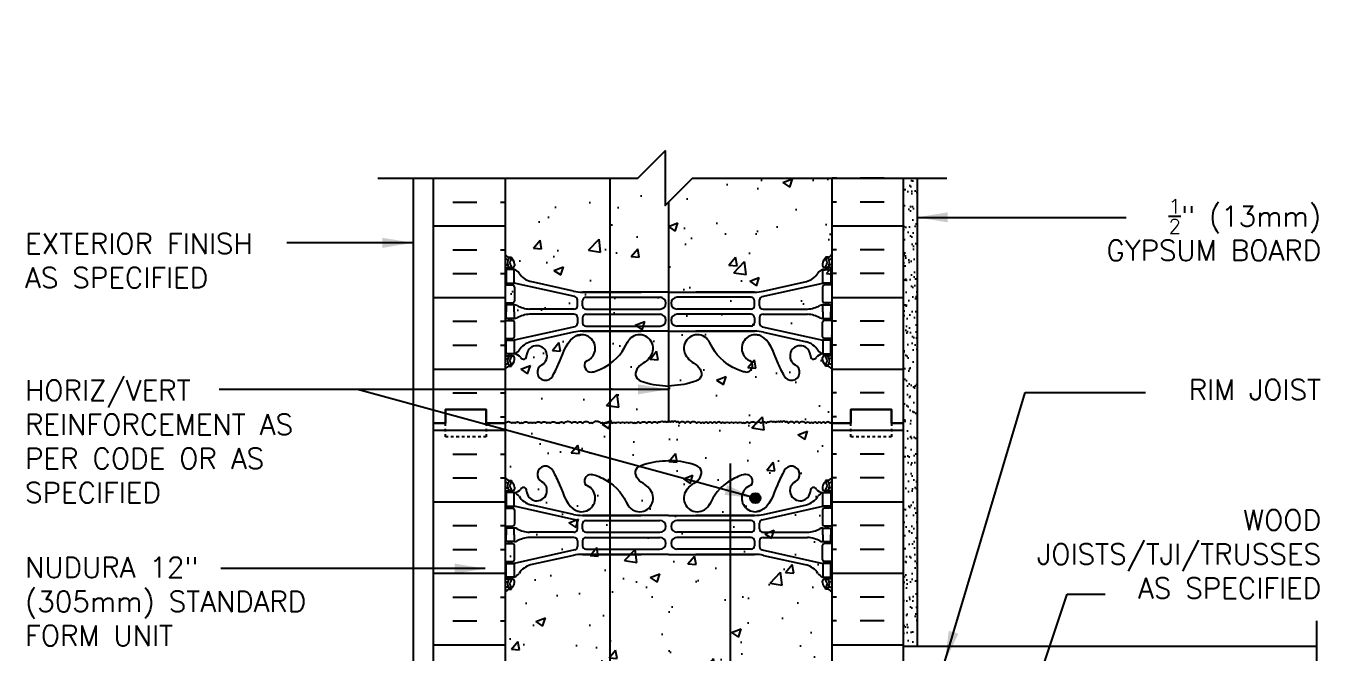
# Model space of a CAD drawing. Header units: inches. Extents: x 107.9 to 158.5, y -21.9 to 56.1.
# Drawn here: x 110.14 to 157.64, y 33.07 to 56.1 of the extents above; entities that cross this region are included whole.
import ezdxf

# ---------------------------------------------------------------- set-up
doc = ezdxf.new("R2010")
doc.units = ezdxf.units.IN
doc.header["$LTSCALE"] = 0.5
doc.header["$MEASUREMENT"] = 0
doc.linetypes.add('DASHED2', pattern=[0.375, 0.25, -0.125])
for name, color, linetype in [('HATCH', 12, 'Continuous'), ('line25', 2, 'Continuous'), ('LINE3', 3, 'Continuous'), ('LINE50', 5, 'Continuous'), ('LINE9', 9, 'Continuous'), ('TEXT', 4, 'Continuous'), ('Web_Edge', 9, 'Continuous')]:
    doc.layers.add(name, color=color, linetype=linetype)
doc.styles.add('DIM', font='romans.shx', dxfattribs={"width": 0.7})
doc.styles.add('ROMANS', font='romans.shx', dxfattribs={"height": 1.125})
doc.dimstyles.new('ext_12', dxfattribs={"dimscale": 12, "dimtxt": 0.09375, "dimasz": 0.09375, "dimexe": 0.09375, "dimexo": 0.0625, "dimgap": 0.0625, "dimtad": 1, "dimdec": 1, "dimzin": 3, "dimdsep": 46, "dimlunit": 4, "dimtxsty": 'DIM', "dimcen": 0.09, "dimdle": 0.09375, "dimclrt": 4, "dimadec": 0, "dimazin": 0, "dimtfac": 1, "dimtdec": 1, "dimtmove": 2, "dimatfit": 3, "dimfxl": 1, "dimfrac": 2, "dimtolj": 1, "dimtzin": 0, "dimarcsym": 0})

# ---------------------------------------------------------------- blocks, each defined once
blk = doc.blocks.new('12-inch Hinge Pin Web')
at = {"layer": 'Web_Edge'}
for p, q in [((349.823, 208.626), (349.901, 208.626)), ((349.823, 208.526), (350.107, 208.526)), ((349.969, 208.905), (350.059, 208.905)), ((349.969, 208.526), (349.969, 208.456)), ((350.059, 208.905), (350.059, 208.863)), ((350.059, 208.526), (350.059, 208.456)), ((350.169, 208.656), (350.169, 208.588)), ((361.477, 208.656), (361.477, 208.588)), ((361.823, 208.526), (361.54, 208.526)), ((361.677, 208.905), (361.587, 208.905)), ((361.587, 208.905), (361.587, 208.863)), ((361.587, 208.526), (361.587, 208.456)), ((361.677, 208.526), (361.677, 208.456)), ((361.823, 208.626), (361.746, 208.626)), ((349.823, 207.886), (350.107, 207.886)), ((349.969, 207.956), (349.969, 207.886)), ((350.059, 207.956), (350.059, 207.886)), ((352.382, 207.459), (350.164, 207.956)), ((350.169, 207.823), (350.169, 207.288)), ((352.339, 207.658), (350.758, 208.011)), ((352.666, 207.622), (354.823, 207.622)), ((355.823, 207.622), (352.666, 207.622)), ((355.823, 207.622), (358.981, 207.622)), ((358.981, 207.622), (356.823, 207.622)), ((359.265, 207.459), (361.482, 207.956)), ((359.308, 207.658), (360.889, 208.011)), ((361.477, 207.823), (361.477, 207.288)), ((361.823, 207.886), (361.54, 207.886)), ((361.587, 207.956), (361.587, 207.886)), ((361.677, 207.956), (361.677, 207.886)), ((349.823, 207.226), (350.107, 207.226)), ((349.969, 207.226), (349.969, 207.156)), ((350.059, 207.226), (350.059, 207.156)), ((352.48, 207.125), (352.48, 207.337)), ((352.667, 207.126), (352.667, 207.31)), ((352.792, 207.435), (355.511, 207.435)), ((358.855, 207.435), (356.135, 207.435)), ((358.98, 207.126), (358.98, 207.31)), ((359.167, 207.125), (359.167, 207.337)), ((361.823, 207.226), (361.54, 207.226)), ((361.587, 207.226), (361.587, 207.156)), ((361.677, 207.226), (361.677, 207.156)), ((349.969, 206.586), (349.969, 206.656)), ((350.059, 206.586), (350.059, 206.656)), ((352.355, 207), (350.717, 207)), ((352.355, 206.812), (350.717, 206.812)), ((352.48, 206.687), (352.48, 206.475)), ((352.667, 206.686), (352.667, 206.502)), ((352.792, 207.001), (355.511, 207.001)), ((352.792, 206.811), (355.511, 206.811)), ((358.855, 207.001), (356.135, 207.001)), ((358.855, 206.811), (356.135, 206.811)), ((358.98, 206.686), (358.98, 206.502)), ((359.167, 206.687), (359.167, 206.475)), ((359.292, 207), (360.93, 207)), ((359.292, 206.812), (360.93, 206.812)), ((361.587, 206.586), (361.587, 206.656)), ((361.677, 206.586), (361.677, 206.656)), ((349.823, 206.586), (350.107, 206.586)), ((352.382, 206.353), (350.164, 205.856)), ((350.169, 205.988), (350.169, 206.523)), ((352.339, 206.154), (350.758, 205.801)), ((352.666, 206.19), (354.823, 206.19)), ((355.823, 206.19), (352.666, 206.19)), ((352.792, 206.377), (355.511, 206.377)), ((355.823, 206.19), (358.981, 206.19)), ((358.855, 206.377), (356.135, 206.377)), ((358.981, 206.19), (356.823, 206.19)), ((359.265, 206.353), (361.482, 205.856)), ((359.308, 206.154), (360.889, 205.801)), ((361.477, 205.988), (361.477, 206.523)), ((361.823, 206.586), (361.54, 206.586)), ((349.823, 205.926), (350.107, 205.926)), ((349.969, 205.856), (349.969, 205.926)), ((350.059, 205.856), (350.059, 205.926)), ((361.823, 205.926), (361.54, 205.926)), ((361.587, 205.856), (361.587, 205.926)), ((361.677, 205.856), (361.677, 205.926)), ((349.823, 205.286), (350.107, 205.286)), ((349.969, 205.286), (349.969, 205.356)), ((350.059, 205.286), (350.059, 205.356)), ((350.169, 205.156), (350.169, 205.223)), ((361.477, 205.156), (361.477, 205.223)), ((361.823, 205.286), (361.54, 205.286)), ((361.587, 205.286), (361.587, 205.356)), ((361.677, 205.286), (361.677, 205.356)), ((349.823, 205.186), (349.901, 205.186)), ((349.969, 204.907), (350.059, 204.907)), ((350.059, 204.907), (350.059, 204.949)), ((361.587, 204.907), (361.587, 204.949)), ((361.677, 204.907), (361.587, 204.907)), ((361.823, 205.186), (361.746, 205.186)), ((349.969, 199.097), (350.059, 199.097)), ((350.059, 199.097), (350.059, 199.055)), ((361.677, 199.097), (361.587, 199.097)), ((361.587, 199.097), (361.587, 199.055)), ((349.823, 198.818), (349.901, 198.818)), ((349.823, 198.718), (350.107, 198.718)), ((349.969, 198.718), (349.969, 198.648)), ((350.059, 198.718), (350.059, 198.648)), ((350.169, 198.848), (350.169, 198.781)), ((361.477, 198.848), (361.477, 198.781)), ((361.823, 198.718), (361.54, 198.718)), ((361.587, 198.718), (361.587, 198.648)), ((361.677, 198.718), (361.677, 198.648)), ((361.823, 198.818), (361.746, 198.818)), ((349.823, 198.078), (350.107, 198.078)), ((349.969, 198.148), (349.969, 198.078)), ((350.059, 198.148), (350.059, 198.078)), ((352.382, 197.652), (350.164, 198.148)), ((352.339, 197.85), (350.758, 198.203)), ((359.265, 197.652), (361.482, 198.148)), ((359.308, 197.85), (360.889, 198.203)), ((361.823, 198.078), (361.54, 198.078)), ((361.587, 198.148), (361.587, 198.078)), ((361.677, 198.148), (361.677, 198.078)), ((350.169, 198.016), (350.169, 197.481)), ((352.666, 197.814), (354.823, 197.814)), ((355.823, 197.814), (352.666, 197.814)), ((352.792, 197.627), (355.511, 197.627)), ((355.823, 197.814), (358.981, 197.814)), ((358.855, 197.627), (356.135, 197.627)), ((358.981, 197.814), (356.823, 197.814)), ((361.477, 198.016), (361.477, 197.481)), ((349.823, 197.418), (350.107, 197.418)), ((349.969, 197.418), (349.969, 197.348)), ((350.059, 197.418), (350.059, 197.348)), ((352.355, 197.192), (350.717, 197.192)), ((352.48, 197.317), (352.48, 197.53)), ((352.667, 197.318), (352.667, 197.502)), ((352.792, 197.193), (355.511, 197.193)), ((358.855, 197.193), (356.135, 197.193)), ((358.98, 197.318), (358.98, 197.502)), ((359.167, 197.317), (359.167, 197.53)), ((359.292, 197.192), (360.93, 197.192)), ((361.823, 197.418), (361.54, 197.418)), ((361.587, 197.418), (361.587, 197.348)), ((361.677, 197.418), (361.677, 197.348)), ((349.823, 196.778), (350.107, 196.778)), ((349.969, 196.778), (349.969, 196.848)), ((350.059, 196.778), (350.059, 196.848)), ((350.169, 196.181), (350.169, 196.716)), ((352.355, 197.004), (350.717, 197.004)), ((352.48, 196.879), (352.48, 196.667)), ((352.667, 196.878), (352.667, 196.694)), ((352.792, 197.003), (355.511, 197.003)), ((358.855, 197.003), (356.135, 197.003)), ((358.98, 196.878), (358.98, 196.694)), ((359.167, 196.879), (359.167, 196.667)), ((359.292, 197.004), (360.93, 197.004)), ((361.477, 196.181), (361.477, 196.716)), ((361.823, 196.778), (361.54, 196.778)), ((361.587, 196.778), (361.587, 196.848)), ((361.677, 196.778), (361.677, 196.848)), ((352.382, 196.545), (350.164, 196.048)), ((352.339, 196.347), (350.758, 195.994)), ((352.666, 196.383), (354.823, 196.383)), ((355.823, 196.383), (352.666, 196.383)), ((352.792, 196.569), (355.511, 196.569)), ((355.823, 196.383), (358.981, 196.383)), ((358.855, 196.569), (356.135, 196.569)), ((358.981, 196.383), (356.823, 196.383)), ((359.265, 196.545), (361.482, 196.048)), ((359.308, 196.347), (360.889, 195.994)), ((349.823, 196.118), (350.107, 196.118)), ((349.969, 196.048), (349.969, 196.118)), ((350.059, 196.048), (350.059, 196.118)), ((361.823, 196.118), (361.54, 196.118)), ((361.587, 196.048), (361.587, 196.118)), ((361.677, 196.048), (361.677, 196.118)), ((349.823, 195.478), (350.107, 195.478)), ((349.823, 195.378), (349.901, 195.378)), ((349.969, 195.478), (349.969, 195.548)), ((350.059, 195.478), (350.059, 195.548)), ((350.169, 195.348), (350.169, 195.416)), ((361.477, 195.348), (361.477, 195.416)), ((361.823, 195.478), (361.54, 195.478)), ((361.587, 195.478), (361.587, 195.548)), ((361.677, 195.478), (361.677, 195.548)), ((361.823, 195.378), (361.746, 195.378)), ((349.969, 195.099), (350.059, 195.099)), ((350.059, 195.099), (350.059, 195.141)), ((361.587, 195.099), (361.587, 195.141)), ((361.677, 195.099), (361.587, 195.099))]:
    blk.add_line(p, q, dxfattribs=at)
for points in [[(349.864, 207.956), (350.164, 207.956), (350.164, 208.456), (349.864, 208.456)], [(361.782, 207.956), (361.482, 207.956), (361.482, 208.456), (361.782, 208.456)], [(349.864, 205.856), (350.164, 205.856), (350.164, 205.356), (349.864, 205.356)], [(361.782, 205.856), (361.482, 205.856), (361.482, 205.356), (361.782, 205.356)], [(349.864, 198.148), (350.164, 198.148), (350.164, 198.648), (349.864, 198.648)], [(361.782, 198.148), (361.482, 198.148), (361.482, 198.648), (361.782, 198.648)], [(349.864, 196.048), (350.164, 196.048), (350.164, 195.548), (349.864, 195.548)], [(361.782, 196.048), (361.482, 196.048), (361.482, 195.548), (361.782, 195.548)]]:
    blk.add_lwpolyline(points, close=True, dxfattribs=at)
for points in [[(350.164, 206.906), (350.164, 207.156), (349.864, 207.156), (349.864, 206.906)], [(361.482, 206.906), (361.482, 207.156), (361.782, 207.156), (361.782, 206.906)], [(350.164, 206.906), (350.164, 206.656), (349.864, 206.656), (349.864, 206.906)], [(361.482, 206.906), (361.482, 206.656), (361.782, 206.656), (361.782, 206.906)], [(350.164, 197.098), (350.164, 197.348), (349.864, 197.348), (349.864, 197.098)], [(361.482, 197.098), (361.482, 197.348), (361.782, 197.348), (361.782, 197.098)], [(350.164, 197.098), (350.164, 196.848), (349.864, 196.848), (349.864, 197.098)], [(361.482, 197.098), (361.482, 196.848), (361.782, 196.848), (361.782, 197.098)]]:
    blk.add_lwpolyline(points, dxfattribs=at)
for centre, radius, start, end in [((350.169, 209.363), 0.5, 226.2109, 250.5288), ((351.309, 209.126), 0.3, 27.597, 243.9425), ((352.982, 208.879), 0.242, 90, 218.2327), ((358.665, 208.879), 0.242, 321.7673, 90), ((360.337, 209.126), 0.3, 296.0575, 152.403), ((361.477, 209.363), 0.5, 289.4712, 313.7891), ((350.169, 209.363), 0.6, 234.7832, 245.0748), ((349.902, 208.646), 0.0196, 269.4032, 15.4901), ((350.163, 208.71), 0.25, 140.1145, 222.4609), ((349.907, 208.8), 0.021, 343.464, 63.9957), ((350.005, 208.841), 0.045, 321.448, 139.1879), ((350.012, 208.572), 0.045, 222.4609, 42.4609), ((349.919, 208.656), 0.25, 0, 70.5288), ((350.163, 208.71), 0.16, 140.0001, 222.4609), ((350.107, 208.588), 0.0625, 270, 0), ((350.127, 208.805), 0.352, 276.1291, 321.5331), ((350.504, 208.537), 0.113, 347.8156, 154.0569), ((350.989, 208.532), 0.375, 182.9237, 59.8675), ((352.636, 208.254), 0.5, 246.2139, 71.7937), ((354.761, 208.254), 0.5, 204.819, 44.1875), ((356.886, 208.254), 0.5, 135.8125, 335.181), ((359.011, 208.254), 0.5, 108.2063, 293.7861), ((360.657, 208.532), 0.375, 120.1325, 357.0763), ((361.143, 208.537), 0.113, 25.9431, 192.1844), ((361.52, 208.805), 0.352, 218.4669, 263.8709), ((361.727, 208.656), 0.25, 109.4712, 180), ((361.54, 208.588), 0.0625, 180, 270), ((361.635, 208.572), 0.045, 137.5391, 317.5391), ((361.641, 208.841), 0.045, 40.8121, 218.552), ((361.484, 208.71), 0.16, 317.5391, 39.9999), ((361.484, 208.71), 0.25, 317.5391, 39.8855), ((361.74, 208.8), 0.021, 116.0043, 196.536), ((361.745, 208.646), 0.0196, 164.5099, 270.5968), ((361.477, 209.363), 0.6, 294.9252, 305.2168), ((350.042, 208.113), 0.364, 34.9775, 70.3387), ((350.965, 208.725), 0.743, 212.7919, 253.8107), ((360.682, 208.725), 0.743, 286.1893, 327.2081), ((361.605, 208.113), 0.364, 109.6613, 145.0225), ((350.107, 207.823), 0.0625, 0, 90), ((352.666, 209.122), 1.5, 257.4135, 270), ((358.981, 209.122), 1.5, 270, 282.5865), ((361.54, 207.823), 0.0625, 90, 180), ((350.107, 207.288), 0.0625, 270, 0), ((350.16, 206.937), 0.219, 60.4937, 88.92), ((350.806, 208.167), 1.17, 242.6365, 265.6505), ((352.355, 207.125), 0.125, 270, 0), ((352.355, 207.337), 0.125, 0, 77.3767), ((352.792, 207.31), 0.125, 90, 180), ((352.792, 207.126), 0.125, 180, 270), ((355.511, 207.218), 0.217, 270, 90), ((356.135, 207.218), 0.217, 90, 270), ((358.855, 207.31), 0.125, 0, 90), ((358.855, 207.126), 0.125, 270, 360), ((359.292, 207.337), 0.125, 102.6233, 180), ((359.292, 207.125), 0.125, 180, 270), ((360.841, 208.167), 1.17, 274.3495, 297.3635), ((361.487, 206.937), 0.219, 91.08, 119.5063), ((361.54, 207.288), 0.0625, 180, 270), ((350.16, 206.875), 0.219, 271.08, 299.5063), ((350.806, 205.645), 1.17, 94.3495, 117.3635), ((352.355, 206.687), 0.125, 0, 90), ((352.792, 206.686), 0.125, 90, 180), ((355.511, 206.594), 0.217, 270, 90), ((356.135, 206.594), 0.217, 90, 270), ((358.855, 206.686), 0.125, 0, 90), ((359.292, 206.687), 0.125, 90, 180), ((360.841, 205.645), 1.17, 62.6365, 85.6505), ((361.487, 206.875), 0.219, 240.4937, 268.92), ((350.107, 206.523), 0.0625, 0, 90), ((352.666, 204.69), 1.5, 90, 102.5865), ((352.355, 206.475), 0.125, 282.6233, 0), ((352.792, 206.502), 0.125, 180, 270), ((358.855, 206.502), 0.125, 270, 0), ((358.981, 204.69), 1.5, 77.4135, 90), ((359.292, 206.475), 0.125, 180, 257.3767), ((361.54, 206.523), 0.0625, 90, 180), ((350.107, 205.988), 0.0625, 270, 0), ((350.965, 205.087), 0.743, 106.1893, 147.2081), ((360.682, 205.087), 0.743, 32.7919, 73.8107), ((361.54, 205.988), 0.0625, 180, 270), ((350.163, 205.101), 0.25, 137.5391, 219.8855), ((350.012, 205.24), 0.045, 317.5391, 137.5391), ((350.163, 205.101), 0.16, 137.5391, 219.9999), ((350.107, 205.223), 0.0625, 360, 90), ((350.042, 205.699), 0.364, 289.6613, 325.0225), ((361.605, 205.699), 0.364, 214.9775, 250.3387), ((361.54, 205.223), 0.0625, 90, 180), ((361.635, 205.24), 0.045, 42.4609, 222.4609), ((361.484, 205.101), 0.16, 320.0001, 42.4609), ((361.484, 205.101), 0.25, 320.1145, 42.4609), ((350.169, 204.449), 0.6, 114.9252, 125.2168), ((350.169, 204.449), 0.5, 109.4712, 133.7891), ((349.902, 205.166), 0.0196, 344.5099, 90.5968), ((349.907, 205.012), 0.021, 296.0043, 16.536), ((350.005, 204.97), 0.045, 220.8121, 38.552), ((349.919, 205.156), 0.25, 289.4712, 360), ((361.727, 205.156), 0.25, 180, 250.5288), ((361.641, 204.97), 0.045, 141.448, 319.1879), ((361.477, 204.449), 0.5, 46.2109, 70.5288), ((361.74, 205.012), 0.021, 163.464, 243.9957), ((361.745, 205.166), 0.0196, 89.4032, 195.4901), ((361.477, 204.449), 0.6, 54.7832, 65.0748), ((350.169, 199.555), 0.5, 226.2109, 250.5288), ((350.169, 199.555), 0.6, 234.7832, 245.0748), ((350.163, 198.903), 0.25, 140.1145, 222.4609), ((350.005, 199.034), 0.045, 321.448, 139.1879), ((349.919, 198.848), 0.25, 0, 70.5288), ((361.727, 198.848), 0.25, 109.4712, 180), ((361.641, 199.034), 0.045, 40.8121, 218.552), ((361.477, 199.555), 0.5, 289.4712, 313.7891), ((361.484, 198.903), 0.25, 317.5391, 39.8855), ((361.477, 199.555), 0.6, 294.9252, 305.2168), ((349.902, 198.838), 0.0196, 269.4032, 15.4901), ((349.907, 198.992), 0.021, 343.464, 63.9957), ((350.012, 198.764), 0.045, 222.4609, 42.4609), ((350.163, 198.903), 0.16, 140.0001, 222.4609), ((350.107, 198.781), 0.0625, 270, 0), ((350.042, 198.306), 0.364, 34.9775, 70.3387), ((361.605, 198.306), 0.364, 109.6613, 145.0225), ((361.54, 198.781), 0.0625, 180, 270), ((361.635, 198.764), 0.045, 137.5391, 317.5391), ((361.484, 198.903), 0.16, 317.5391, 39.9999), ((361.74, 198.992), 0.021, 116.0043, 196.536), ((361.745, 198.838), 0.0196, 164.5099, 270.5968), ((350.107, 198.016), 0.0625, 0, 90), ((350.965, 198.917), 0.743, 212.7919, 253.8107), ((360.682, 198.917), 0.743, 286.1893, 327.2081), ((361.54, 198.016), 0.0625, 90, 180), ((352.666, 199.314), 1.5, 257.4135, 270), ((352.355, 197.53), 0.125, 0, 77.3767), ((352.792, 197.502), 0.125, 90, 180), ((355.511, 197.41), 0.217, 270, 90), ((356.135, 197.41), 0.217, 90, 270), ((358.855, 197.502), 0.125, 0, 90), ((358.981, 199.314), 1.5, 270, 282.5865), ((359.292, 197.53), 0.125, 102.6233, 180), ((350.107, 197.481), 0.0625, 270, 0), ((350.16, 197.13), 0.219, 60.4937, 88.92), ((350.806, 198.359), 1.17, 242.6365, 265.6505), ((352.355, 197.317), 0.125, 270, 0), ((352.792, 197.318), 0.125, 180, 270), ((358.855, 197.318), 0.125, 270, 360), ((359.292, 197.317), 0.125, 180, 270), ((360.841, 198.359), 1.17, 274.3495, 297.3635), ((361.487, 197.13), 0.219, 91.08, 119.5063), ((361.54, 197.481), 0.0625, 180, 270), ((350.107, 196.716), 0.0625, 0, 90), ((350.16, 197.067), 0.219, 271.08, 299.5063), ((350.806, 195.837), 1.17, 94.3495, 117.3635), ((352.355, 196.879), 0.125, 0, 90), ((352.355, 196.667), 0.125, 282.6233, 0), ((352.792, 196.878), 0.125, 90, 180), ((352.792, 196.694), 0.125, 180, 270), ((355.511, 196.786), 0.217, 270, 90), ((356.135, 196.786), 0.217, 90, 270), ((358.855, 196.878), 0.125, 0, 90), ((358.855, 196.694), 0.125, 270, 0), ((359.292, 196.879), 0.125, 90, 180), ((359.292, 196.667), 0.125, 180, 257.3767), ((360.841, 195.837), 1.17, 62.6365, 85.6505), ((361.487, 197.067), 0.219, 240.4937, 268.92), ((361.54, 196.716), 0.0625, 90, 180), ((350.107, 196.181), 0.0625, 270, 0), ((352.666, 194.883), 1.5, 90, 102.5865), ((352.636, 195.75), 0.5, 288.2063, 113.7861), ((354.761, 195.75), 0.5, 315.8125, 155.181), ((356.886, 195.75), 0.5, 24.819, 224.1875), ((359.011, 195.75), 0.5, 66.2139, 251.7937), ((358.981, 194.883), 1.5, 77.4135, 90), ((361.54, 196.181), 0.0625, 180, 270), ((350.965, 195.28), 0.743, 106.1893, 147.2081), ((350.989, 195.472), 0.375, 300.1325, 177.0763), ((360.657, 195.472), 0.375, 2.9237, 239.8675), ((360.682, 195.28), 0.743, 32.7919, 73.8107), ((349.902, 195.359), 0.0196, 344.5099, 90.5968), ((350.163, 195.294), 0.25, 137.5391, 219.8855), ((350.012, 195.432), 0.045, 317.5391, 137.5391), ((350.163, 195.294), 0.16, 137.5391, 219.9999), ((349.919, 195.348), 0.25, 289.4712, 360), ((350.107, 195.416), 0.0625, 360, 90), ((350.042, 195.891), 0.364, 289.6613, 325.0225), ((350.127, 195.199), 0.352, 38.4669, 83.8709), ((350.504, 195.467), 0.113, 205.9431, 12.1844), ((352.982, 195.125), 0.242, 141.7673, 270), ((358.665, 195.125), 0.242, 270, 38.2327), ((361.143, 195.467), 0.113, 167.8156, 334.0569), ((361.52, 195.199), 0.352, 96.1291, 141.5331), ((361.605, 195.891), 0.364, 214.9775, 250.3387), ((361.54, 195.416), 0.0625, 90, 180), ((361.727, 195.348), 0.25, 180, 250.5288), ((361.635, 195.432), 0.045, 42.4609, 222.4609), ((361.484, 195.294), 0.16, 320.0001, 42.4609), ((361.484, 195.294), 0.25, 320.1145, 42.4609), ((361.745, 195.359), 0.0196, 89.4032, 195.4901), ((350.169, 194.641), 0.6, 114.9252, 125.2168), ((350.169, 194.641), 0.5, 109.4712, 133.7891), ((349.907, 195.204), 0.021, 296.0043, 16.536), ((350.005, 195.163), 0.045, 220.8121, 38.552), ((351.309, 194.878), 0.3, 116.0575, 332.403), ((360.337, 194.878), 0.3, 207.597, 63.9425), ((361.641, 195.163), 0.045, 141.448, 319.1879), ((361.477, 194.641), 0.5, 46.2109, 70.5288), ((361.74, 195.204), 0.021, 163.464, 243.9957), ((361.477, 194.641), 0.6, 54.7832, 65.0748)]:
    blk.add_arc(centre, radius, start, end, dxfattribs=at)
for points, knots in [([(355.119, 208.603), (355.012, 208.766), (354.652, 208.856), (354.575, 209.352), (355.123, 209.588), (355.527, 209.616), (355.823, 209.637)], [0.229407, 0.229407, 0.229407, 0.229407, 0.844432, 1.128849, 1.464331, 2.389004, 2.389004, 2.389004, 2.389004]), ([(356.527, 208.603), (356.635, 208.766), (356.995, 208.856), (357.072, 209.352), (356.524, 209.588), (356.12, 209.616), (355.823, 209.637)], [0.229407, 0.229407, 0.229407, 0.229407, 0.844432, 1.128849, 1.464331, 2.389004, 2.389004, 2.389004, 2.389004]), ([(351.575, 209.265), (351.661, 209.098), (351.914, 208.608), (352.128, 207.859), (352.538, 207.764), (352.595, 207.756)], [0, 0, 0, 0, 0.579211, 1.703896, 1.875321, 1.875321, 1.875321, 1.875321]), ([(352.982, 209.121), (353.103, 209.123), (353.937, 208.766), (354.176, 208.309), (354.317, 208.026)], [0.038125, 0.038125, 0.038125, 0.038125, 0.320663, 1.258119, 1.258119, 1.258119, 1.258119]), ([(358.665, 209.121), (358.544, 209.123), (357.71, 208.766), (357.471, 208.309), (357.33, 208.026)], [0.038125, 0.038125, 0.038125, 0.038125, 0.320663, 1.258119, 1.258119, 1.258119, 1.258119]), ([(360.072, 209.265), (359.986, 209.098), (359.733, 208.608), (359.519, 207.859), (359.109, 207.764), (359.052, 207.756)], [0, 0, 0, 0, 0.579211, 1.703896, 1.875321, 1.875321, 1.875321, 1.875321]), ([(351.575, 194.739), (351.661, 194.906), (351.914, 195.396), (352.128, 196.145), (352.538, 196.24), (352.595, 196.248)], [0, 0, 0, 0, 0.579211, 1.703896, 1.875321, 1.875321, 1.875321, 1.875321]), ([(360.072, 194.739), (359.986, 194.906), (359.733, 195.396), (359.519, 196.145), (359.109, 196.24), (359.052, 196.248)], [0, 0, 0, 0, 0.579211, 1.703896, 1.875321, 1.875321, 1.875321, 1.875321]), ([(352.982, 194.883), (353.103, 194.881), (353.937, 195.239), (354.176, 195.695), (354.317, 195.979)], [0.038125, 0.038125, 0.038125, 0.038125, 0.320663, 1.258119, 1.258119, 1.258119, 1.258119]), ([(358.665, 194.883), (358.544, 194.881), (357.71, 195.239), (357.471, 195.695), (357.33, 195.979)], [0.038125, 0.038125, 0.038125, 0.038125, 0.320663, 1.258119, 1.258119, 1.258119, 1.258119]), ([(355.119, 195.401), (355.012, 195.238), (354.652, 195.148), (354.575, 194.652), (355.123, 194.416), (355.527, 194.388), (355.823, 194.367)], [0.229407, 0.229407, 0.229407, 0.229407, 0.844432, 1.128849, 1.464331, 2.389004, 2.389004, 2.389004, 2.389004]), ([(356.527, 195.401), (356.635, 195.238), (356.995, 195.148), (357.072, 194.652), (356.524, 194.416), (356.12, 194.388), (355.823, 194.367)], [0.229407, 0.229407, 0.229407, 0.229407, 0.844432, 1.128849, 1.464331, 2.389004, 2.389004, 2.389004, 2.389004])]:
    blk.add_open_spline(points, degree=3, knots=knots, dxfattribs=at)
for points in [[(352.667, 207.131), (352.667, 207.305)], [(358.98, 207.131), (358.98, 207.305)], [(352.667, 206.681), (352.667, 206.507)], [(358.98, 206.681), (358.98, 206.507)], [(352.667, 197.323), (352.667, 197.497)], [(358.98, 197.323), (358.98, 197.497)], [(352.667, 196.873), (352.667, 196.699)], [(358.98, 196.873), (358.98, 196.699)]]:
    blk.add_open_spline(points, degree=1, dxfattribs=at)

msp = doc.modelspace()

# ---------------------------------------------------------------- hatches: boundary and pattern name
at = {"layer": 'HATCH'}
h = msp.add_hatch(dxfattribs=at)
h.set_pattern_fill('AR-CONC', color=256, scale=0.5, style=0)
h.paths.add_polyline_path([(132.379, 55.908, -1), (132.754, 55.908, -1)], flags=16)
edge = h.paths.add_edge_path()
edge.add_line((132.6, 50.508), (131.569, 50.508))
edge.add_line((131.569, 50.508), (131.569, 41.525))
edge.add_arc((131.525, 41.466), 0.0737, 35, 53.354, ccw=False)
edge.add_arc((131.63, 41.477), 0.0544, 35, 145, ccw=False)
edge.add_arc((131.732, 41.467), 0.0705, 35, 145, ccw=False)
edge.add_arc((131.879, 41.445), 0.109, 35, 145, ccw=False)
edge.add_arc((132.042, 41.456), 0.0897, 35, 145, ccw=False)
edge.add_arc((132.191, 41.455), 0.0929, 35, 145, ccw=False)
edge.add_arc((132.346, 41.453), 0.0961, 35, 145, ccw=False)
edge.add_arc((132.474, 41.473), 0.0608, 35, 145, ccw=False)
edge.add_arc((132.613, 41.445), 0.109, 35, 145, ccw=False)
edge.add_arc((132.813, 41.431), 0.134, 35, 145, ccw=False)
edge.add_arc((133.02, 41.44), 0.118, 35, 145, ccw=False)
edge.add_arc((133.219, 41.436), 0.125, 35, 145, ccw=False)
edge.add_arc((133.386, 41.494), 0.0661, 57.9004, 167.9004, ccw=False)
edge.add_arc((133.487, 41.504), 0.0801, 35, 145, ccw=False)
edge.add_arc((133.597, 41.519), 0.0544, 35, 145, ccw=False)
edge.add_arc((133.683, 41.521), 0.0506, 35, 145, ccw=False)
edge.add_arc((133.766, 41.521), 0.0506, 35, 145, ccw=False)
edge.add_arc((133.852, 41.519), 0.0544, 35, 145, ccw=False)
edge.add_arc((133.962, 41.504), 0.0801, 35, 145, ccw=False)
edge.add_arc((134.063, 41.494), 0.0661, 12.0996, 122.0996, ccw=False)
edge.add_arc((134.23, 41.436), 0.125, 35, 145, ccw=False)
edge.add_arc((134.429, 41.44), 0.118, 35, 145, ccw=False)
edge.add_arc((134.637, 41.431), 0.134, 35, 145, ccw=False)
edge.add_arc((134.836, 41.445), 0.109, 35, 145, ccw=False)
edge.add_arc((134.975, 41.473), 0.0608, 35, 145, ccw=False)
edge.add_arc((135.103, 41.453), 0.0961, 35, 145, ccw=False)
edge.add_arc((135.258, 41.455), 0.0929, 35, 145, ccw=False)
edge.add_arc((135.408, 41.456), 0.0897, 35, 145, ccw=False)
edge.add_arc((135.57, 41.445), 0.109, 35, 145, ccw=False)
edge.add_arc((135.717, 41.467), 0.0705, 84.0037, 145, ccw=False)
edge.add_arc((135.732, 41.467), 0.0705, 35, 95.9963, ccw=False)
edge.add_arc((135.879, 41.445), 0.109, 35, 145, ccw=False)
edge.add_arc((136.042, 41.456), 0.0897, 35, 145, ccw=False)
edge.add_arc((136.191, 41.455), 0.0929, 35, 145, ccw=False)
edge.add_arc((136.346, 41.453), 0.0961, 35, 145, ccw=False)
edge.add_arc((136.474, 41.473), 0.0608, 35, 145, ccw=False)
edge.add_arc((136.613, 41.445), 0.109, 35, 145, ccw=False)
edge.add_arc((136.813, 41.431), 0.134, 35, 145, ccw=False)
edge.add_arc((137.02, 41.44), 0.118, 35, 145, ccw=False)
edge.add_arc((137.219, 41.436), 0.125, 35, 145, ccw=False)
edge.add_arc((137.386, 41.494), 0.0661, 57.9004, 167.9004, ccw=False)
edge.add_arc((137.487, 41.504), 0.0801, 35, 145, ccw=False)
edge.add_arc((137.597, 41.519), 0.0544, 35, 145, ccw=False)
edge.add_arc((137.683, 41.521), 0.0506, 35, 145, ccw=False)
edge.add_arc((137.766, 41.521), 0.0506, 35, 145, ccw=False)
edge.add_arc((137.852, 41.519), 0.0544, 35, 145, ccw=False)
edge.add_arc((137.962, 41.504), 0.0801, 35, 145, ccw=False)
edge.add_arc((138.063, 41.494), 0.0661, 12.0996, 122.0996, ccw=False)
edge.add_arc((138.23, 41.436), 0.125, 35, 145, ccw=False)
edge.add_arc((138.429, 41.44), 0.118, 35, 145, ccw=False)
edge.add_arc((138.637, 41.431), 0.134, 35, 145, ccw=False)
edge.add_arc((138.836, 41.445), 0.109, 35, 145, ccw=False)
edge.add_arc((138.975, 41.473), 0.0608, 35, 145, ccw=False)
edge.add_arc((139.103, 41.453), 0.0961, 35, 145, ccw=False)
edge.add_arc((139.258, 41.455), 0.0929, 35, 145, ccw=False)
edge.add_arc((139.408, 41.456), 0.0897, 35, 145, ccw=False)
edge.add_arc((139.57, 41.445), 0.109, 35, 145, ccw=False)
edge.add_arc((139.717, 41.467), 0.0705, 84.0037, 145, ccw=False)
edge.add_line((139.725, 41.537), (139.725, 50.508))
edge.add_line((139.725, 50.508), (134.6, 50.508))
edge.add_line((134.6, 50.508), (133.6, 49.508))
edge.add_line((133.6, 49.508), (133.6, 51.508))
edge.add_line((133.6, 51.508), (132.6, 50.508))
h = msp.add_hatch(dxfattribs=at)
h.set_pattern_fill('AR-CONC', color=256, scale=0.5, style=0)
h.paths.add_polyline_path([(137.631, 37.919, -1), (137.256, 37.919, -1)], flags=16)
h.paths.add_polyline_path([(135.07, 19.908, -1), (134.695, 19.908, -1)], flags=16)
h.paths.add_polyline_path([(132.6, 50.508), (127.725, 50.508), (127.725, 5.508), (132.6, 5.508), (133.6, 6.508), (133.6, 4.508), (134.6, 5.508), (139.725, 5.508), (139.725, 23.508), (136.85, 23.508), (136.35, 24.008), (136.35, 25.133), (136.85, 25.633), (139.725, 25.633), (139.725, 29.383), (136.85, 29.383), (136.35, 29.883), (136.35, 31.008), (136.85, 31.508), (139.725, 31.508), (139.725, 50.508), (134.6, 50.508), (133.6, 49.508), (133.6, 51.508)])
h = msp.add_hatch(dxfattribs=at)
h.set_pattern_fill('INSUL', color=256, scale=7, style=0)
h.set_pattern_definition([(0, (-2798.437, -355.5017), (0, 2.625), []), (0, (-2798.437, -354.6267), (0, 2.625), [0.875, -0.875]), (0, (-2798.437, -353.7517), (0, 2.625), [0.875, -0.875])])
h.paths.add_polyline_path([(127.725, 50.508), (125.1, 50.508), (125.1, 41.508), (125.537, 41.508), (125.537, 42.008), (127.037, 42.008), (127.037, 41.508), (127.725, 41.508)])
h = msp.add_hatch(dxfattribs=at)
h.set_pattern_fill('AR-CONC', color=256, scale=0.5, style=0)
h.paths.add_polyline_path([(127.725, 50.508), (127.725, 41.508, -0.484838), (127.974, 41.508, -0.520567), (128.094, 41.508, -0.520567), (128.278, 41.508, -0.520567), (128.383, 41.508, -0.520567), (128.593, 41.508, -0.520567), (128.719, 41.508, -0.520567), (128.845, 41.508, -0.520567), (129.054, 41.508, -0.520567), (129.264, 41.508, -0.520567), (129.385, 41.508, -0.520567), (129.61, 41.508, -0.520567), (129.705, 41.508, -0.520567), (129.894, 41.508, -0.520567), (130.172, 41.508, -0.520567), (130.382, 41.508, -0.520567), (130.581, 41.508, -0.520567), (130.828, 41.508, -0.520567), (130.938, 41.508, -0.520567), (131.244, 41.508, -0.520567), (131.349, 41.508, -0.520567), (131.464, 41.508, -0.422653), (131.569, 41.525), (131.569, 50.508)])
h = msp.add_hatch(dxfattribs=at)
h.set_pattern_fill('INSUL', color=256, scale=7, style=0)
h.set_pattern_definition([(180, (3065.8863, -355.5017), (0, 2.625), []), (180, (3065.8863, -354.6267), (0, 2.625), [0.875, -0.875]), (180, (3065.8863, -353.7517), (0, 2.625), [0.875, -0.875])])
h.paths.add_polyline_path([(142.35, 50.508), (139.725, 50.508), (139.725, 41.508), (140.412, 41.508), (140.412, 42.008), (141.912, 42.008), (141.912, 41.508), (142.35, 41.508)])
h = msp.add_hatch(dxfattribs=at)
h.set_pattern_fill('AR-SAND', color=256, scale=0.25, style=0)
h.set_pattern_definition([(37.5, (85.0487, 4.25364), (-0.0157483, 0.481706), [0, -0.38, 0, -0.425, 0, -0.40625]), (7.5, (85.0487, 4.25364), (0.442444, 0.7055365), [0, -0.205, 0, -0.3425, 0, -0.13125]), (327.5, (84.7412, 4.25364), (0.7785355, 0.0014148), [0, -0.125, 0, -0.45, 0, -0.5875]), (317.5, (84.7412, 4.25364), (0.7515317, 0.219419), [0, -0.0625, 0, -0.295, 0, -0.3375])])
h.paths.add_polyline_path([(142.85, 50.508), (142.35, 50.508), (142.35, 33.32), (142.85, 33.32)])
h = msp.add_hatch(dxfattribs=at)
h.set_pattern_fill('INSUL', color=256, scale=7, style=0)
h.set_pattern_definition([(0, (-2798.437, -373.5017), (0, 2.625), []), (0, (-2798.437, -372.6267), (0, 2.625), [0.875, -0.875]), (0, (-2798.437, -371.7517), (0, 2.625), [0.875, -0.875])])
h.paths.add_polyline_path([(125.1, 23.508), (125.537, 23.508), (125.537, 24.008), (127.037, 24.008), (127.037, 23.508), (127.725, 23.508), (127.725, 41.508), (127.037, 41.508), (127.037, 42.008), (125.537, 42.008), (125.537, 41.508), (125.1, 41.508)])
h = msp.add_hatch(dxfattribs=at)
h.set_pattern_fill('INSUL', color=256, scale=7, style=0)
h.set_pattern_definition([(180, (3065.8863, -373.5017), (0, 2.625), []), (180, (3065.8863, -372.6267), (0, 2.625), [0.875, -0.875]), (180, (3065.8863, -371.7517), (0, 2.625), [0.875, -0.875])])
h.paths.add_polyline_path([(139.725, 31.508), (142.35, 31.508), (142.35, 41.508), (141.912, 41.508), (141.912, 42.008), (140.412, 42.008), (140.412, 41.508), (139.725, 41.508)])
at = {"layer": 'LINE3'}
msp.add_hatch(color=256, dxfattribs=at).paths.add_polyline_path([(136.725, 38.76, 1), (137.1, 38.76, 1)])

# ---------------------------------------------------------------- linework, layer by layer
at = {"layer": 'HATCH'}
for points in [[(127.725, 41.508, -0.484838), (127.974, 41.508, -0.520567), (128.094, 41.508, -0.520567), (128.278, 41.508, -0.520567), (128.383, 41.508, -0.520567), (128.593, 41.508, -0.520567), (128.719, 41.508, -0.520567), (128.845, 41.508, -0.520567), (129.054, 41.508, -0.520567), (129.264, 41.508, -0.520567), (129.385, 41.508, -0.520567), (129.61, 41.508, -0.520567), (129.705, 41.508, -0.520567), (129.894, 41.508, -0.520567), (130.172, 41.508, -0.520567), (130.382, 41.508, -0.520567), (130.581, 41.508, -0.520567), (130.828, 41.508, -0.520567), (130.938, 41.508, -0.520567), (131.244, 41.508, -0.520567), (131.349, 41.508, -0.520567), (131.464, 41.508, -0.520567), (131.585, 41.508, -0.520567), (131.674, 41.508, -0.520567), (131.79, 41.508, -0.520567), (131.968, 41.508, -0.520567), (132.115, 41.508, -0.520567), (132.267, 41.508, -0.520567), (132.425, 41.508, -0.520567), (132.524, 41.508, -0.520567), (132.703, 41.508, -0.520567), (132.923, 41.508, -0.520567), (133.117, 41.508, -0.520567), (133.322, 41.508, -0.520567), (133.421, 41.55, -0.520567), (133.553, 41.55, -0.520567), (133.642, 41.55, -0.520567), (133.725, 41.55)], [(135.725, 41.537, 0.272614), (135.66, 41.508, 0.520567), (135.481, 41.508, 0.520567), (135.334, 41.508, 0.520567), (135.182, 41.508, 0.520567), (135.025, 41.508, 0.520567), (134.925, 41.508, 0.520567), (134.747, 41.508, 0.520567), (134.526, 41.508, 0.520567), (134.332, 41.508, 0.520567), (134.128, 41.508, 0.520567), (134.028, 41.55, 0.520567), (133.897, 41.55, 0.520567), (133.808, 41.55, 0.520567), (133.725, 41.55)], [(135.725, 41.537, -0.272614), (135.79, 41.508, -0.520567), (135.968, 41.508, -0.520567), (136.115, 41.508, -0.520567), (136.267, 41.508, -0.520567), (136.425, 41.508, -0.520567), (136.524, 41.508, -0.520567), (136.703, 41.508, -0.520567), (136.923, 41.508, -0.520567), (137.117, 41.508, -0.520567), (137.322, 41.508, -0.520567), (137.421, 41.55, -0.520567), (137.553, 41.55, -0.520567), (137.642, 41.55, -0.520567), (137.725, 41.55)], [(139.725, 41.537, 0.272614), (139.66, 41.508, 0.520567), (139.481, 41.508, 0.520567), (139.334, 41.508, 0.520567), (139.182, 41.508, 0.520567), (139.025, 41.508, 0.520567), (138.925, 41.508, 0.520567), (138.747, 41.508, 0.520567), (138.526, 41.508, 0.520567), (138.332, 41.508, 0.520567), (138.128, 41.508, 0.520567), (138.028, 41.55, 0.520567), (137.897, 41.55, 0.520567), (137.808, 41.55, 0.520567), (137.725, 41.55)]]:
    msp.add_lwpolyline(points, format="xyb", dxfattribs=at)
at = {"layer": 'line25'}
for p, q in [((127.725, 50.508), (127.725, 41.508)), ((139.725, 41.508), (139.725, 50.508)), ((127.725, 41.508), (127.725, 23.508)), ((139.725, 17.883), (139.725, 41.508))]:
    msp.add_line(p, q, dxfattribs=at)
at = {"layer": 'LINE3'}
for p, q in [((131.569, 50.508), (131.569, 23.652)), ((133.725, 49.633), (133.725, 41.55))]:
    msp.add_line(p, q, dxfattribs=at)
msp.add_lwpolyline([(135.985, 40.026), (135.985, 31.508), (135.985, 29.383), (135.985, 5.508)], dxfattribs=at)
msp.add_circle((136.912, 38.76), 0.188, dxfattribs=at)
at = {"layer": 'LINE50'}
for p, q in [((125.1, 41.508), (125.1, 50.508)), ((142.35, 41.508), (142.35, 50.508)), ((125.1, 23.508), (125.1, 41.508)), ((142.35, 23.508), (142.35, 41.508))]:
    msp.add_line(p, q, dxfattribs=at)
for points in [[(125.1, 41.508), (125.537, 41.508), (125.537, 42.008), (127.037, 42.008), (127.037, 41.508), (127.725, 41.508)], [(127.725, 41.508), (127.037, 41.508), (127.037, 42.008), (125.537, 42.008), (125.537, 41.508), (125.1, 41.508)], [(142.35, 41.508), (141.912, 41.508), (141.912, 42.008), (140.412, 42.008), (140.412, 41.508), (139.725, 41.508)], [(139.725, 41.508), (140.412, 41.508), (140.412, 42.008), (141.912, 42.008), (141.912, 41.508), (142.35, 41.508)]]:
    msp.add_lwpolyline(points, dxfattribs=at)
at = {"layer": 'LINE9'}
for p, q in [((124.35, 50.508), (124.35, 23.508)), ((142.85, 50.508), (142.85, 33.32)), ((142.35, 33.32), (157.501, 33.32))]:
    msp.add_line(p, q, dxfattribs=at)
for points in [[(123.053, 50.508), (132.6, 50.508), (133.6, 51.508), (133.6, 49.508), (134.6, 50.508), (143.934, 50.508)], [(157.501, 34.258), (157.501, 31.89)]]:
    msp.add_lwpolyline(points, dxfattribs=at)
at = {"layer": 'LINE9', "linetype": 'DASHED2', "ltscale": 0.15}
for points in [[(127.037, 41.508), (127.037, 41.508), (127.037, 41.008), (125.537, 41.008), (125.537, 41.508), (125.537, 41.508)], [(141.912, 41.508), (141.912, 41.508), (141.912, 41.008), (140.412, 41.008), (140.412, 41.508), (140.412, 41.508)]]:
    msp.add_lwpolyline(points, dxfattribs=at)
at = {"layer": 'Web_Edge'}
for p, q in [((127.871, 47.603), (127.961, 47.603)), ((127.961, 47.603), (127.961, 47.561)), ((139.579, 47.603), (139.489, 47.603)), ((139.489, 47.603), (139.489, 47.561)), ((127.725, 47.324), (127.803, 47.324)), ((127.725, 47.224), (128.008, 47.224)), ((127.871, 47.224), (127.871, 47.154)), ((127.961, 47.224), (127.961, 47.154)), ((128.071, 47.354), (128.071, 47.286)), ((139.379, 47.354), (139.379, 47.286)), ((139.725, 47.224), (139.441, 47.224)), ((139.489, 47.224), (139.489, 47.154)), ((139.579, 47.224), (139.579, 47.154)), ((139.725, 47.324), (139.647, 47.324)), ((127.725, 46.584), (128.008, 46.584)), ((127.871, 46.654), (127.871, 46.584)), ((127.961, 46.654), (127.961, 46.584)), ((130.283, 46.157), (128.066, 46.654)), ((130.24, 46.356), (128.659, 46.709)), ((137.166, 46.157), (139.384, 46.654)), ((137.209, 46.356), (138.79, 46.709)), ((139.725, 46.584), (139.441, 46.584)), ((139.489, 46.654), (139.489, 46.584)), ((139.579, 46.654), (139.579, 46.584)), ((128.071, 46.521), (128.071, 45.986)), ((130.567, 46.32), (132.725, 46.32)), ((133.725, 46.32), (130.567, 46.32)), ((130.693, 46.133), (133.413, 46.133)), ((133.725, 46.32), (136.883, 46.32)), ((136.756, 46.133), (134.037, 46.133)), ((136.883, 46.32), (134.725, 46.32)), ((139.379, 46.521), (139.379, 45.986)), ((127.725, 45.924), (128.008, 45.924)), ((127.871, 45.924), (127.871, 45.854)), ((127.961, 45.924), (127.961, 45.854)), ((130.256, 45.698), (128.618, 45.698)), ((130.381, 45.823), (130.381, 46.035)), ((130.568, 45.824), (130.568, 46.008)), ((130.693, 45.699), (133.413, 45.699)), ((136.756, 45.699), (134.037, 45.699)), ((136.881, 45.824), (136.881, 46.008)), ((137.068, 45.823), (137.068, 46.035)), ((137.193, 45.698), (138.831, 45.698)), ((139.725, 45.924), (139.441, 45.924)), ((139.489, 45.924), (139.489, 45.854)), ((139.579, 45.924), (139.579, 45.854)), ((127.725, 45.284), (128.008, 45.284)), ((127.871, 45.284), (127.871, 45.354)), ((127.961, 45.284), (127.961, 45.354)), ((128.071, 44.686), (128.071, 45.221)), ((130.256, 45.51), (128.618, 45.51)), ((130.381, 45.385), (130.381, 45.173)), ((130.568, 45.384), (130.568, 45.2)), ((130.693, 45.509), (133.413, 45.509)), ((136.756, 45.509), (134.037, 45.509)), ((136.881, 45.384), (136.881, 45.2)), ((137.068, 45.385), (137.068, 45.173)), ((137.193, 45.51), (138.831, 45.51)), ((139.379, 44.686), (139.379, 45.221)), ((139.725, 45.284), (139.441, 45.284)), ((139.489, 45.284), (139.489, 45.354)), ((139.579, 45.284), (139.579, 45.354)), ((130.283, 45.051), (128.066, 44.554)), ((130.24, 44.852), (128.659, 44.499)), ((130.567, 44.888), (132.725, 44.888)), ((133.725, 44.888), (130.567, 44.888)), ((130.693, 45.075), (133.413, 45.075)), ((133.725, 44.888), (136.883, 44.888)), ((136.756, 45.075), (134.037, 45.075)), ((136.883, 44.888), (134.725, 44.888)), ((137.166, 45.051), (139.384, 44.554)), ((137.209, 44.852), (138.79, 44.499)), ((127.725, 44.624), (128.008, 44.624)), ((127.871, 44.554), (127.871, 44.624)), ((127.961, 44.554), (127.961, 44.624)), ((139.725, 44.624), (139.441, 44.624)), ((139.489, 44.554), (139.489, 44.624)), ((139.579, 44.554), (139.579, 44.624)), ((127.725, 43.984), (128.008, 43.984)), ((127.725, 43.884), (127.803, 43.884)), ((127.871, 43.984), (127.871, 44.054)), ((127.961, 43.984), (127.961, 44.054)), ((128.071, 43.854), (128.071, 43.921)), ((139.379, 43.854), (139.379, 43.921)), ((139.725, 43.984), (139.441, 43.984)), ((139.489, 43.984), (139.489, 44.054)), ((139.579, 43.984), (139.579, 44.054)), ((139.725, 43.884), (139.647, 43.884)), ((127.871, 43.605), (127.961, 43.605)), ((127.961, 43.605), (127.961, 43.647)), ((139.489, 43.605), (139.489, 43.647)), ((139.579, 43.605), (139.489, 43.605))]:
    msp.add_line(p, q, dxfattribs=at)
for points in [[(127.766, 46.654), (128.066, 46.654), (128.066, 47.154), (127.766, 47.154)], [(139.684, 46.654), (139.384, 46.654), (139.384, 47.154), (139.684, 47.154)], [(127.766, 44.554), (128.066, 44.554), (128.066, 44.054), (127.766, 44.054)], [(139.684, 44.554), (139.384, 44.554), (139.384, 44.054), (139.684, 44.054)]]:
    msp.add_lwpolyline(points, close=True, dxfattribs=at)
for points in [[(128.066, 45.604), (128.066, 45.854), (127.766, 45.854), (127.766, 45.604)], [(128.066, 45.604), (128.066, 45.354), (127.766, 45.354), (127.766, 45.604)], [(139.384, 45.604), (139.384, 45.854), (139.684, 45.854), (139.684, 45.604)], [(139.384, 45.604), (139.384, 45.354), (139.684, 45.354), (139.684, 45.604)]]:
    msp.add_lwpolyline(points, dxfattribs=at)
for centre, radius, start, end in [((128.071, 48.061), 0.5, 226.2109, 250.5288), ((128.071, 48.061), 0.6, 234.7832, 245.0748), ((128.064, 47.409), 0.25, 140.1145, 222.4609), ((127.809, 47.498), 0.021, 343.464, 63.9957), ((127.907, 47.539), 0.045, 321.448, 139.1879), ((127.821, 47.354), 0.25, 0, 70.5288), ((128.064, 47.409), 0.16, 140.0001, 222.4609), ((139.629, 47.354), 0.25, 109.4712, 180), ((139.543, 47.539), 0.045, 40.8121, 218.552), ((139.385, 47.409), 0.16, 317.5391, 39.9999), ((139.379, 48.061), 0.5, 289.4712, 313.7891), ((139.385, 47.409), 0.25, 317.5391, 39.8855), ((139.641, 47.498), 0.021, 116.0043, 196.536), ((139.379, 48.061), 0.6, 294.9252, 305.2168), ((127.803, 47.344), 0.0196, 269.4032, 15.4901), ((127.913, 47.27), 0.045, 222.4609, 42.4609), ((128.008, 47.286), 0.0625, 270, 0), ((127.943, 46.811), 0.364, 34.9775, 70.3387), ((139.506, 46.811), 0.364, 109.6613, 145.0225), ((139.441, 47.286), 0.0625, 180, 270), ((139.536, 47.27), 0.045, 137.5391, 317.5391), ((139.647, 47.344), 0.0196, 164.5099, 270.5968), ((128.008, 46.521), 0.0625, 0, 90), ((128.866, 47.423), 0.743, 212.7919, 253.8107), ((138.583, 47.423), 0.743, 286.1893, 327.2081), ((139.441, 46.521), 0.0625, 90, 180), ((130.567, 47.82), 1.5, 257.4135, 270), ((130.256, 46.035), 0.125, 0, 77.3767), ((130.693, 46.008), 0.125, 90, 180), ((133.413, 45.916), 0.217, 270, 90), ((134.037, 45.916), 0.217, 90, 270), ((136.756, 46.008), 0.125, 0, 90), ((136.883, 47.82), 1.5, 270, 282.5865), ((137.193, 46.035), 0.125, 102.6233, 180), ((128.008, 45.986), 0.0625, 270, 0), ((128.062, 45.635), 0.219, 60.4937, 88.92), ((128.707, 46.865), 1.17, 242.6365, 265.6505), ((130.256, 45.823), 0.125, 270, 0), ((130.693, 45.824), 0.125, 180, 270), ((136.756, 45.824), 0.125, 270, 360), ((137.193, 45.823), 0.125, 180, 270), ((138.742, 46.865), 1.17, 274.3495, 297.3635), ((139.388, 45.635), 0.219, 91.08, 119.5063), ((139.441, 45.986), 0.0625, 180, 270), ((128.008, 45.221), 0.0625, 0, 90), ((128.062, 45.573), 0.219, 271.08, 299.5063), ((128.707, 44.343), 1.17, 94.3495, 117.3635), ((130.256, 45.385), 0.125, 0, 90), ((130.256, 45.173), 0.125, 282.6233, 0), ((130.693, 45.384), 0.125, 90, 180), ((130.693, 45.2), 0.125, 180, 270), ((133.413, 45.292), 0.217, 270, 90), ((134.037, 45.292), 0.217, 90, 270), ((136.756, 45.384), 0.125, 0, 90), ((136.756, 45.2), 0.125, 270, 0), ((137.193, 45.385), 0.125, 90, 180), ((137.193, 45.173), 0.125, 180, 257.3767), ((138.742, 44.343), 1.17, 62.6365, 85.6505), ((139.388, 45.573), 0.219, 240.4937, 268.92), ((139.441, 45.221), 0.0625, 90, 180), ((128.008, 44.686), 0.0625, 270, 0), ((130.567, 43.388), 1.5, 90, 102.5865), ((130.537, 44.256), 0.5, 288.2063, 113.7861), ((132.662, 44.256), 0.5, 315.8125, 155.181), ((134.787, 44.256), 0.5, 24.819, 224.1875), ((136.912, 44.256), 0.5, 66.2139, 251.7937), ((136.883, 43.388), 1.5, 77.4135, 90), ((139.441, 44.686), 0.0625, 180, 270), ((127.943, 44.397), 0.364, 289.6613, 325.0225), ((128.866, 43.785), 0.743, 106.1893, 147.2081), ((128.891, 43.978), 0.375, 300.1325, 177.0763), ((138.559, 43.978), 0.375, 2.9237, 239.8675), ((138.583, 43.785), 0.743, 32.7919, 73.8107), ((139.506, 44.397), 0.364, 214.9775, 250.3387), ((127.803, 43.864), 0.0196, 344.5099, 90.5968), ((128.064, 43.799), 0.25, 137.5391, 219.8855), ((127.809, 43.71), 0.021, 296.0043, 16.536), ((127.913, 43.938), 0.045, 317.5391, 137.5391), ((128.064, 43.799), 0.16, 137.5391, 219.9999), ((127.821, 43.854), 0.25, 289.4712, 360), ((128.008, 43.921), 0.0625, 360, 90), ((128.028, 43.704), 0.352, 38.4669, 83.8709), ((128.405, 43.973), 0.113, 205.9431, 12.1844), ((130.884, 43.631), 0.242, 141.7673, 270), ((136.566, 43.631), 0.242, 270, 38.2327), ((139.044, 43.973), 0.113, 167.8156, 334.0569), ((139.421, 43.704), 0.352, 96.1291, 141.5331), ((139.441, 43.921), 0.0625, 90, 180), ((139.629, 43.854), 0.25, 180, 250.5288), ((139.536, 43.938), 0.045, 42.4609, 222.4609), ((139.385, 43.799), 0.16, 320.0001, 42.4609), ((139.385, 43.799), 0.25, 320.1145, 42.4609), ((139.641, 43.71), 0.021, 163.464, 243.9957), ((139.647, 43.864), 0.0196, 89.4032, 195.4901), ((128.071, 43.147), 0.6, 114.9252, 125.2168), ((128.071, 43.147), 0.5, 109.4712, 133.7891), ((127.907, 43.669), 0.045, 220.8121, 38.552), ((129.211, 43.384), 0.3, 116.0575, 332.403), ((138.239, 43.384), 0.3, 207.597, 63.9425), ((139.543, 43.669), 0.045, 141.448, 319.1879), ((139.379, 43.147), 0.5, 46.2109, 70.5288), ((139.379, 43.147), 0.6, 54.7832, 65.0748)]:
    msp.add_arc(centre, radius, start, end, dxfattribs=at)
for points in [[(130.568, 45.829), (130.568, 46.003)], [(136.881, 45.829), (136.881, 46.003)], [(130.568, 45.379), (130.568, 45.205)], [(136.881, 45.379), (136.881, 45.205)]]:
    msp.add_open_spline(points, degree=1, dxfattribs=at)
for points, knots in [([(129.476, 43.245), (129.562, 43.412), (129.815, 43.902), (130.029, 44.651), (130.439, 44.745), (130.496, 44.754)], [0, 0, 0, 0, 0.579211, 1.703896, 1.875321, 1.875321, 1.875321, 1.875321]), ([(137.973, 43.245), (137.887, 43.412), (137.634, 43.902), (137.42, 44.651), (137.01, 44.745), (136.953, 44.754)], [0, 0, 0, 0, 0.579211, 1.703896, 1.875321, 1.875321, 1.875321, 1.875321]), ([(130.884, 43.389), (131.004, 43.387), (131.838, 43.744), (132.077, 44.201), (132.218, 44.484)], [0.038125, 0.038125, 0.038125, 0.038125, 0.320663, 1.258119, 1.258119, 1.258119, 1.258119]), ([(136.566, 43.389), (136.445, 43.387), (135.611, 43.744), (135.372, 44.201), (135.232, 44.484)], [0.038125, 0.038125, 0.038125, 0.038125, 0.320663, 1.258119, 1.258119, 1.258119, 1.258119]), ([(133.021, 43.907), (132.913, 43.744), (132.553, 43.653), (132.476, 43.158), (133.025, 42.922), (133.428, 42.894), (133.725, 42.873)], [0.229407, 0.229407, 0.229407, 0.229407, 0.844432, 1.128849, 1.464331, 2.389004, 2.389004, 2.389004, 2.389004]), ([(134.429, 43.907), (134.536, 43.744), (134.896, 43.653), (134.973, 43.158), (134.425, 42.922), (134.021, 42.894), (133.725, 42.873)], [0.229407, 0.229407, 0.229407, 0.229407, 0.844432, 1.128849, 1.464331, 2.389004, 2.389004, 2.389004, 2.389004])]:
    msp.add_open_spline(points, degree=3, knots=knots, dxfattribs=at)

# ---------------------------------------------------------------- block references
msp.add_blockref('12-inch Hinge Pin Web', (-222.099, -169.494), dxfattribs=at)

# ---------------------------------------------------------------- texts
at = {"layer": 'TEXT', "char_height": 0.75, "style": 'ROMANS'}
for s, insert, width, attachment_point in [('\\A1;{\\H0.7x;\\S1/2;}" (13mm) GYPSUM BOARD', (157.671, 48.608), 9.90679, 6), ('EXTERIOR FINISH\\PAS SPECIFIED', (110.109, 47.476), 11.74859, 4), ('HORIZ/VERT REINFORCEMENT AS PER CODE OR AS SPECIFIED', (110.109, 40.839), 11.74859, 4), ('RIM JOIST', (157.671, 42.739), 11.43486, 6), ('WOOD JOISTS/TJI/TRUSSES AS SPECIFIED', (157.671, 36.704), 11.43486, 6), ('NUDURA 12" (305mm) STANDARD FORM UNIT', (110.109, 34.965), 11.74859, 4)]:
    msp.add_mtext(s, dxfattribs=dict(at, insert=insert, width=width, attachment_point=attachment_point))

# ---------------------------------------------------------------- leaders
at = {"layer": 'TEXT'}
for points, override in [([(142.85, 49.067), (150.524, 49.067)], {"dimgap": 0.0625, "dimtad": 0}), ([(124.35, 48.132), (119.723, 48.132)], {"dimtad": 0}), ([(133.725, 42.753), (122.306, 42.753), (117.231, 42.753)], {"dimgap": 0.0625, "dimtad": 0}), ([(136.912, 38.76), (122.306, 42.753), (117.231, 42.753)], {"dimgap": 0.0625, "dimtad": 0}), ([(143.867, 32.758), (146.812, 42.637), (151.23, 42.637)], {"dimtad": 0}), ([(127.001, 36.171), (120.105, 36.171), (117.291, 36.171)], {"dimgap": 0.0625, "dimtad": 0}), ([(146.83, 30.667), (148.351, 35.229), (149.749, 35.229)], {"dimtad": 0})]:
    msp.add_leader(points, dimstyle='ext_12', override=override, dxfattribs=at)

doc.saveas('drawing.dxf')
